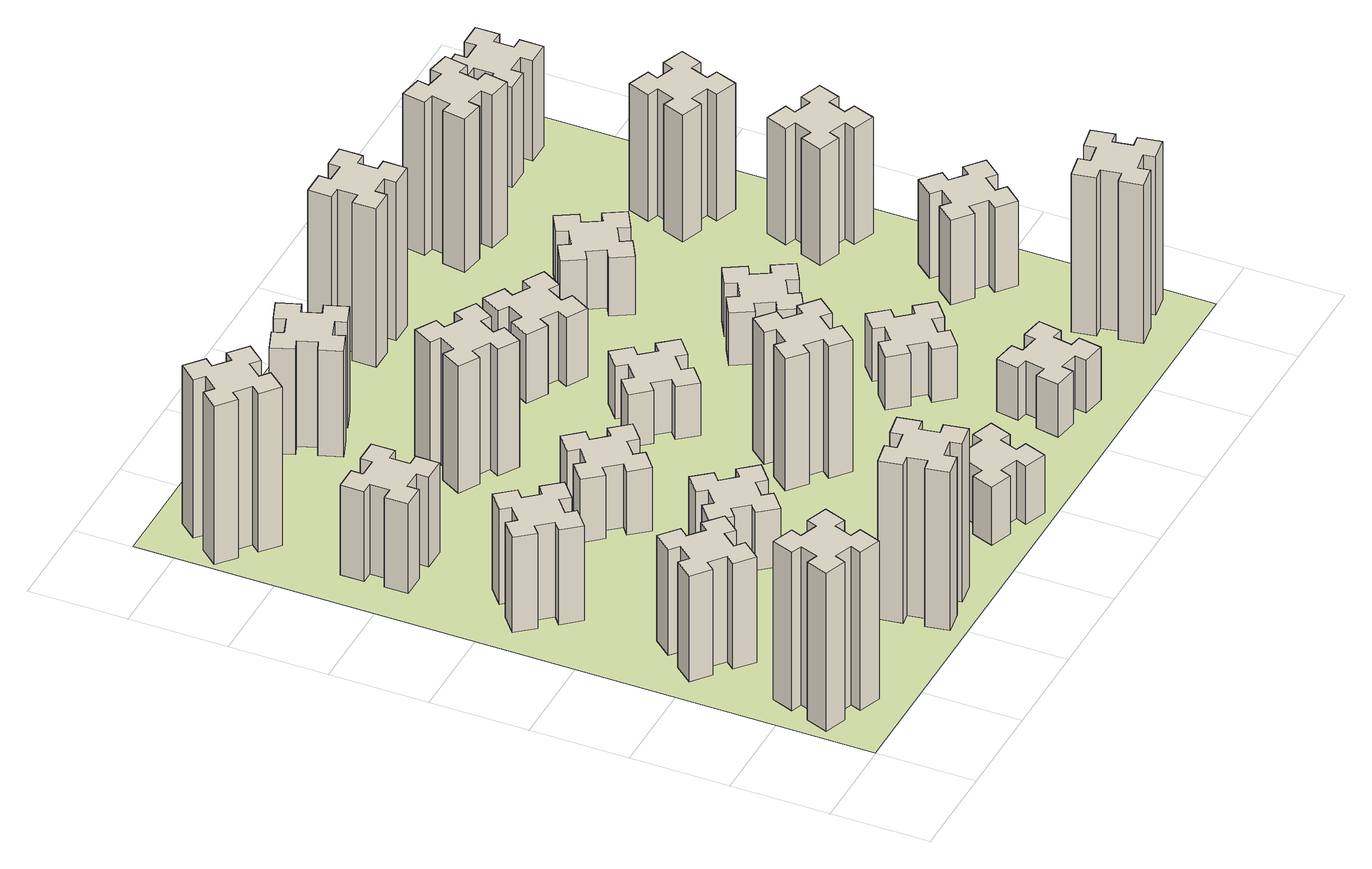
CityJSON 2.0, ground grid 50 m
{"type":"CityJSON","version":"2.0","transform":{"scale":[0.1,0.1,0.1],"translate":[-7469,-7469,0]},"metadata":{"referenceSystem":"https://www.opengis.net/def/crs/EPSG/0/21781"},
"CityObjects":{
"building1":{"type":"Building","attributes":{"class":"1000","function":"1000","usage":"1000","yearOfConstruction":2016,"roofType":"1000","measuredHeight":90,"storeysAboveGround":30,"storeysBelowGround":0},"geometry":[{"type":"Solid","lod":"1","boundaries":[[[[0,1,2,3,4,5,6,7,8,9,10,11,12,13,14,15,16,17,18,19]],[[17,16,20,21]],[[16,15,22,20]],[[15,14,23,22]],[[14,13,24,23]],[[13,12,25,24]],[[12,11,26,25]],[[11,10,27,26]],[[10,9,28,27]],[[9,8,29,28]],[[8,7,30,29]],[[7,6,31,30]],[[6,5,32,31]],[[5,4,33,32]],[[4,3,34,33]],[[3,2,35,34]],[[2,1,36,35]],[[1,0,37,36]],[[0,19,38,37]],[[19,18,39,38]],[[18,17,21,39]],[[24,25,26,27,28,29,30,31,32,33,34,35,36,37,38,39,21,20,22,23]]]]}]},
"building2":{"type":"Building","attributes":{"class":"1000","function":"1000","usage":"1000","yearOfConstruction":2016,"roofType":"1000","measuredHeight":60,"storeysAboveGround":30,"storeysBelowGround":0},"geometry":[{"type":"Solid","lod":"1","boundaries":[[[[40,41,42,43,44,45,46,47,48,49,50,51,52,53,54,55,56,57,58,59]],[[57,56,60,61]],[[56,55,62,60]],[[55,54,63,62]],[[54,53,64,63]],[[53,52,65,64]],[[52,51,66,65]],[[51,50,67,66]],[[50,49,68,67]],[[49,48,69,68]],[[48,47,70,69]],[[47,46,71,70]],[[46,45,72,71]],[[45,44,73,72]],[[44,43,74,73]],[[43,42,75,74]],[[42,41,76,75]],[[41,40,77,76]],[[40,59,78,77]],[[59,58,79,78]],[[58,57,61,79]],[[64,65,66,67,68,69,70,71,72,73,74,75,76,77,78,79,61,60,62,63]]]]}]},
"building3":{"type":"Building","attributes":{"class":"1000","function":"1000","usage":"1000","yearOfConstruction":2016,"roofType":"1000","measuredHeight":54,"storeysAboveGround":30,"storeysBelowGround":0},"geometry":[{"type":"Solid","lod":"1","boundaries":[[[[80,81,82,83,84,85,86,87,88,89,90,91,92,93,94,95,96,97,98,99]],[[97,96,100,101]],[[96,95,102,100]],[[95,94,103,102]],[[94,93,104,103]],[[93,92,105,104]],[[92,91,106,105]],[[91,90,107,106]],[[90,89,108,107]],[[89,88,109,108]],[[88,87,110,109]],[[87,86,111,110]],[[86,85,112,111]],[[85,84,113,112]],[[84,83,114,113]],[[83,82,115,114]],[[82,81,116,115]],[[81,80,117,116]],[[80,99,118,117]],[[99,98,119,118]],[[98,97,101,119]],[[104,105,106,107,108,109,110,111,112,113,114,115,116,117,118,119,101,100,102,103]]]]}]},
"building4":{"type":"Building","attributes":{"class":"1000","function":"1000","usage":"1000","yearOfConstruction":2016,"roofType":"1000","measuredHeight":51,"storeysAboveGround":30,"storeysBelowGround":0},"geometry":[{"type":"Solid","lod":"1","boundaries":[[[[120,121,122,123,124,125,126,127,128,129,130,131,132,133,134,135,136,137,138,139]],[[137,136,140,141]],[[136,135,142,140]],[[135,134,143,142]],[[134,133,144,143]],[[133,132,145,144]],[[132,131,146,145]],[[131,130,147,146]],[[130,129,148,147]],[[129,128,149,148]],[[128,127,150,149]],[[127,126,151,150]],[[126,125,152,151]],[[125,124,153,152]],[[124,123,154,153]],[[123,122,155,154]],[[122,121,156,155]],[[121,120,157,156]],[[120,139,158,157]],[[139,138,159,158]],[[138,137,141,159]],[[144,145,146,147,148,149,150,151,152,153,154,155,156,157,158,159,141,140,142,143]]]]}]},
"building5":{"type":"Building","attributes":{"class":"1000","function":"1000","usage":"1000","yearOfConstruction":2016,"roofType":"1000","measuredHeight":90,"storeysAboveGround":30,"storeysBelowGround":0},"geometry":[{"type":"Solid","lod":"1","boundaries":[[[[160,161,162,163,164,165,166,167,168,169,170,171,172,173,174,175,176,177,178,179]],[[177,176,180,181]],[[176,175,182,180]],[[175,174,183,182]],[[174,173,184,183]],[[173,172,185,184]],[[172,171,186,185]],[[171,170,187,186]],[[170,169,188,187]],[[169,168,189,188]],[[168,167,190,189]],[[167,166,191,190]],[[166,165,192,191]],[[165,164,193,192]],[[164,163,194,193]],[[163,162,195,194]],[[162,161,196,195]],[[161,160,197,196]],[[160,179,198,197]],[[179,178,199,198]],[[178,177,181,199]],[[184,185,186,187,188,189,190,191,192,193,194,195,196,197,198,199,181,180,182,183]]]]}]},
"building6":{"type":"Building","attributes":{"class":"1000","function":"1000","usage":"1000","yearOfConstruction":2016,"roofType":"1000","measuredHeight":90,"storeysAboveGround":30,"storeysBelowGround":0},"geometry":[{"type":"Solid","lod":"1","boundaries":[[[[200,201,202,203,204,205,206,207,208,209,210,211,212,213,214,215,216,217,218,219]],[[217,216,220,221]],[[216,215,222,220]],[[215,214,223,222]],[[214,213,224,223]],[[213,212,225,224]],[[212,211,226,225]],[[211,210,227,226]],[[210,209,228,227]],[[209,208,229,228]],[[208,207,230,229]],[[207,206,231,230]],[[206,205,232,231]],[[205,204,233,232]],[[204,203,234,233]],[[203,202,235,234]],[[202,201,236,235]],[[201,200,237,236]],[[200,219,238,237]],[[219,218,239,238]],[[218,217,221,239]],[[224,225,226,227,228,229,230,231,232,233,234,235,236,237,238,239,221,220,222,223]]]]}]},
"building7":{"type":"Building","attributes":{"class":"1000","function":"1000","usage":"1000","yearOfConstruction":2016,"roofType":"1000","measuredHeight":33,"storeysAboveGround":30,"storeysBelowGround":0},"geometry":[{"type":"Solid","lod":"1","boundaries":[[[[240,241,242,243,244,245,246,247,248,249,250,251,252,253,254,255,256,257,258,259]],[[257,256,260,261]],[[256,255,262,260]],[[255,254,263,262]],[[254,253,264,263]],[[253,252,265,264]],[[252,251,266,265]],[[251,250,267,266]],[[250,249,268,267]],[[249,248,269,268]],[[248,247,270,269]],[[247,246,271,270]],[[246,245,272,271]],[[245,244,273,272]],[[244,243,274,273]],[[243,242,275,274]],[[242,241,276,275]],[[241,240,277,276]],[[240,259,278,277]],[[259,258,279,278]],[[258,257,261,279]],[[264,265,266,267,268,269,270,271,272,273,274,275,276,277,278,279,261,260,262,263]]]]}]},
"building8":{"type":"Building","attributes":{"class":"1000","function":"1000","usage":"1000","yearOfConstruction":2016,"roofType":"1000","measuredHeight":36,"storeysAboveGround":30,"storeysBelowGround":0},"geometry":[{"type":"Solid","lod":"1","boundaries":[[[[280,281,282,283,284,285,286,287,288,289,290,291,292,293,294,295,296,297,298,299]],[[297,296,300,301]],[[296,295,302,300]],[[295,294,303,302]],[[294,293,304,303]],[[293,292,305,304]],[[292,291,306,305]],[[291,290,307,306]],[[290,289,308,307]],[[289,288,309,308]],[[288,287,310,309]],[[287,286,311,310]],[[286,285,312,311]],[[285,284,313,312]],[[284,283,314,313]],[[283,282,315,314]],[[282,281,316,315]],[[281,280,317,316]],[[280,299,318,317]],[[299,298,319,318]],[[298,297,301,319]],[[304,305,306,307,308,309,310,311,312,313,314,315,316,317,318,319,301,300,302,303]]]]}]},
"building9":{"type":"Building","attributes":{"class":"1000","function":"1000","usage":"1000","yearOfConstruction":2016,"roofType":"1000","measuredHeight":33,"storeysAboveGround":30,"storeysBelowGround":0},"geometry":[{"type":"Solid","lod":"1","boundaries":[[[[320,321,322,323,324,325,326,327,328,329,330,331,332,333,334,335,336,337,338,339]],[[337,336,340,341]],[[336,335,342,340]],[[335,334,343,342]],[[334,333,344,343]],[[333,332,345,344]],[[332,331,346,345]],[[331,330,347,346]],[[330,329,348,347]],[[329,328,349,348]],[[328,327,350,349]],[[327,326,351,350]],[[326,325,352,351]],[[325,324,353,352]],[[324,323,354,353]],[[323,322,355,354]],[[322,321,356,355]],[[321,320,357,356]],[[320,339,358,357]],[[339,338,359,358]],[[338,337,341,359]],[[344,345,346,347,348,349,350,351,352,353,354,355,356,357,358,359,341,340,342,343]]]]}]},
"building10":{"type":"Building","attributes":{"class":"1000","function":"1000","usage":"1000","yearOfConstruction":2016,"roofType":"1000","measuredHeight":72,"storeysAboveGround":30,"storeysBelowGround":0},"geometry":[{"type":"Solid","lod":"1","boundaries":[[[[360,361,362,363,364,365,366,367,368,369,370,371,372,373,374,375,376,377,378,379]],[[377,376,380,381]],[[376,375,382,380]],[[375,374,383,382]],[[374,373,384,383]],[[373,372,385,384]],[[372,371,386,385]],[[371,370,387,386]],[[370,369,388,387]],[[369,368,389,388]],[[368,367,390,389]],[[367,366,391,390]],[[366,365,392,391]],[[365,364,393,392]],[[364,363,394,393]],[[363,362,395,394]],[[362,361,396,395]],[[361,360,397,396]],[[360,379,398,397]],[[379,378,399,398]],[[378,377,381,399]],[[384,385,386,387,388,389,390,391,392,393,394,395,396,397,398,399,381,380,382,383]]]]}]},
"building11":{"type":"Building","attributes":{"class":"1000","function":"1000","usage":"1000","yearOfConstruction":2016,"roofType":"1000","measuredHeight":60,"storeysAboveGround":30,"storeysBelowGround":0},"geometry":[{"type":"Solid","lod":"1","boundaries":[[[[400,401,402,403,404,405,406,407,408,409,410,411,412,413,414,415,416,417,418,419]],[[417,416,420,421]],[[416,415,422,420]],[[415,414,423,422]],[[414,413,424,423]],[[413,412,425,424]],[[412,411,426,425]],[[411,410,427,426]],[[410,409,428,427]],[[409,408,429,428]],[[408,407,430,429]],[[407,406,431,430]],[[406,405,432,431]],[[405,404,433,432]],[[404,403,434,433]],[[403,402,435,434]],[[402,401,436,435]],[[401,400,437,436]],[[400,419,438,437]],[[419,418,439,438]],[[418,417,421,439]],[[424,425,426,427,428,429,430,431,432,433,434,435,436,437,438,439,421,420,422,423]]]]}]},
"building12":{"type":"Building","attributes":{"class":"1000","function":"1000","usage":"1000","yearOfConstruction":2016,"roofType":"1000","measuredHeight":75,"storeysAboveGround":30,"storeysBelowGround":0},"geometry":[{"type":"Solid","lod":"1","boundaries":[[[[440,441,442,443,444,445,446,447,448,449,450,451,452,453,454,455,456,457,458,459]],[[457,456,460,461]],[[456,455,462,460]],[[455,454,463,462]],[[454,453,464,463]],[[453,452,465,464]],[[452,451,466,465]],[[451,450,467,466]],[[450,449,468,467]],[[449,448,469,468]],[[448,447,470,469]],[[447,446,471,470]],[[446,445,472,471]],[[445,444,473,472]],[[444,443,474,473]],[[443,442,475,474]],[[442,441,476,475]],[[441,440,477,476]],[[440,459,478,477]],[[459,458,479,478]],[[458,457,461,479]],[[464,465,466,467,468,469,470,471,472,473,474,475,476,477,478,479,461,460,462,463]]]]}]},
"building13":{"type":"Building","attributes":{"class":"1000","function":"1000","usage":"1000","yearOfConstruction":2016,"roofType":"1000","measuredHeight":30,"storeysAboveGround":30,"storeysBelowGround":0},"geometry":[{"type":"Solid","lod":"1","boundaries":[[[[480,481,482,483,484,485,486,487,488,489,490,491,492,493,494,495,496,497,498,499]],[[497,496,500,501]],[[496,495,502,500]],[[495,494,503,502]],[[494,493,504,503]],[[493,492,505,504]],[[492,491,506,505]],[[491,490,507,506]],[[490,489,508,507]],[[489,488,509,508]],[[488,487,510,509]],[[487,486,511,510]],[[486,485,512,511]],[[485,484,513,512]],[[484,483,514,513]],[[483,482,515,514]],[[482,481,516,515]],[[481,480,517,516]],[[480,499,518,517]],[[499,498,519,518]],[[498,497,501,519]],[[504,505,506,507,508,509,510,511,512,513,514,515,516,517,518,519,501,500,502,503]]]]}]},
"building14":{"type":"Building","attributes":{"class":"1000","function":"1000","usage":"1000","yearOfConstruction":2016,"roofType":"1000","measuredHeight":39,"storeysAboveGround":30,"storeysBelowGround":0},"geometry":[{"type":"Solid","lod":"1","boundaries":[[[[520,521,522,523,524,525,526,527,528,529,530,531,532,533,534,535,536,537,538,539]],[[537,536,540,541]],[[536,535,542,540]],[[535,534,543,542]],[[534,533,544,543]],[[533,532,545,544]],[[532,531,546,545]],[[531,530,547,546]],[[530,529,548,547]],[[529,528,549,548]],[[528,527,550,549]],[[527,526,551,550]],[[526,525,552,551]],[[525,524,553,552]],[[524,523,554,553]],[[523,522,555,554]],[[522,521,556,555]],[[521,520,557,556]],[[520,539,558,557]],[[539,538,559,558]],[[538,537,541,559]],[[544,545,546,547,548,549,550,551,552,553,554,555,556,557,558,559,541,540,542,543]]]]}]},
"building15":{"type":"Building","attributes":{"class":"1000","function":"1000","usage":"1000","yearOfConstruction":2016,"roofType":"1000","measuredHeight":30,"storeysAboveGround":30,"storeysBelowGround":0},"geometry":[{"type":"Solid","lod":"1","boundaries":[[[[560,561,562,563,564,565,566,567,568,569,570,571,572,573,574,575,576,577,578,579]],[[577,576,580,581]],[[576,575,582,580]],[[575,574,583,582]],[[574,573,584,583]],[[573,572,585,584]],[[572,571,586,585]],[[571,570,587,586]],[[570,569,588,587]],[[569,568,589,588]],[[568,567,590,589]],[[567,566,591,590]],[[566,565,592,591]],[[565,564,593,592]],[[564,563,594,593]],[[563,562,595,594]],[[562,561,596,595]],[[561,560,597,596]],[[560,579,598,597]],[[579,578,599,598]],[[578,577,581,599]],[[584,585,586,587,588,589,590,591,592,593,594,595,596,597,598,599,581,580,582,583]]]]}]},
"building16":{"type":"Building","attributes":{"class":"1000","function":"1000","usage":"1000","yearOfConstruction":2016,"roofType":"1000","measuredHeight":90,"storeysAboveGround":30,"storeysBelowGround":0},"geometry":[{"type":"Solid","lod":"1","boundaries":[[[[600,601,602,603,604,605,606,607,608,609,610,611,612,613,614,615,616,617,618,619]],[[617,616,620,621]],[[616,615,622,620]],[[615,614,623,622]],[[614,613,624,623]],[[613,612,625,624]],[[612,611,626,625]],[[611,610,627,626]],[[610,609,628,627]],[[609,608,629,628]],[[608,607,630,629]],[[607,606,631,630]],[[606,605,632,631]],[[605,604,633,632]],[[604,603,634,633]],[[603,602,635,634]],[[602,601,636,635]],[[601,600,637,636]],[[600,619,638,637]],[[619,618,639,638]],[[618,617,621,639]],[[624,625,626,627,628,629,630,631,632,633,634,635,636,637,638,639,621,620,622,623]]]]}]},
"building17":{"type":"Building","attributes":{"class":"1000","function":"1000","usage":"1000","yearOfConstruction":2016,"roofType":"1000","measuredHeight":30,"storeysAboveGround":30,"storeysBelowGround":0},"geometry":[{"type":"Solid","lod":"1","boundaries":[[[[640,641,642,643,644,645,646,647,648,649,650,651,652,653,654,655,656,657,658,659]],[[657,656,660,661]],[[656,655,662,660]],[[655,654,663,662]],[[654,653,664,663]],[[653,652,665,664]],[[652,651,666,665]],[[651,650,667,666]],[[650,649,668,667]],[[649,648,669,668]],[[648,647,670,669]],[[647,646,671,670]],[[646,645,672,671]],[[645,644,673,672]],[[644,643,674,673]],[[643,642,675,674]],[[642,641,676,675]],[[641,640,677,676]],[[640,659,678,677]],[[659,658,679,678]],[[658,657,661,679]],[[664,665,666,667,668,669,670,671,672,673,674,675,676,677,678,679,661,660,662,663]]]]}]},
"building18":{"type":"Building","attributes":{"class":"1000","function":"1000","usage":"1000","yearOfConstruction":2016,"roofType":"1000","measuredHeight":30,"storeysAboveGround":30,"storeysBelowGround":0},"geometry":[{"type":"Solid","lod":"1","boundaries":[[[[680,681,682,683,684,685,686,687,688,689,690,691,692,693,694,695,696,697,698,699]],[[697,696,700,701]],[[696,695,702,700]],[[695,694,703,702]],[[694,693,704,703]],[[693,692,705,704]],[[692,691,706,705]],[[691,690,707,706]],[[690,689,708,707]],[[689,688,709,708]],[[688,687,710,709]],[[687,686,711,710]],[[686,685,712,711]],[[685,684,713,712]],[[684,683,714,713]],[[683,682,715,714]],[[682,681,716,715]],[[681,680,717,716]],[[680,699,718,717]],[[699,698,719,718]],[[698,697,701,719]],[[704,705,706,707,708,709,710,711,712,713,714,715,716,717,718,719,701,700,702,703]]]]}]},
"building19":{"type":"Building","attributes":{"class":"1000","function":"1000","usage":"1000","yearOfConstruction":2016,"roofType":"1000","measuredHeight":33,"storeysAboveGround":30,"storeysBelowGround":0},"geometry":[{"type":"Solid","lod":"1","boundaries":[[[[720,721,722,723,724,725,726,727,728,729,730,731,732,733,734,735,736,737,738,739]],[[737,736,740,741]],[[736,735,742,740]],[[735,734,743,742]],[[734,733,744,743]],[[733,732,745,744]],[[732,731,746,745]],[[731,730,747,746]],[[730,729,748,747]],[[729,728,749,748]],[[728,727,750,749]],[[727,726,751,750]],[[726,725,752,751]],[[725,724,753,752]],[[724,723,754,753]],[[723,722,755,754]],[[722,721,756,755]],[[721,720,757,756]],[[720,739,758,757]],[[739,738,759,758]],[[738,737,741,759]],[[744,745,746,747,748,749,750,751,752,753,754,755,756,757,758,759,741,740,742,743]]]]}]},
"building20":{"type":"Building","attributes":{"class":"1000","function":"1000","usage":"1000","yearOfConstruction":2016,"roofType":"1000","measuredHeight":90,"storeysAboveGround":30,"storeysBelowGround":0},"geometry":[{"type":"Solid","lod":"1","boundaries":[[[[760,761,762,763,764,765,766,767,768,769,770,771,772,773,774,775,776,777,778,779]],[[777,776,780,781]],[[776,775,782,780]],[[775,774,783,782]],[[774,773,784,783]],[[773,772,785,784]],[[772,771,786,785]],[[771,770,787,786]],[[770,769,788,787]],[[769,768,789,788]],[[768,767,790,789]],[[767,766,791,790]],[[766,765,792,791]],[[765,764,793,792]],[[764,763,794,793]],[[763,762,795,794]],[[762,761,796,795]],[[761,760,797,796]],[[760,779,798,797]],[[779,778,799,798]],[[778,777,781,799]],[[784,785,786,787,788,789,790,791,792,793,794,795,796,797,798,799,781,780,782,783]]]]}]},
"building21":{"type":"Building","attributes":{"class":"1000","function":"1000","usage":"1000","yearOfConstruction":2016,"roofType":"1000","measuredHeight":87,"storeysAboveGround":30,"storeysBelowGround":0},"geometry":[{"type":"Solid","lod":"1","boundaries":[[[[800,801,802,803,804,805,806,807,808,809,810,811,812,813,814,815,816,817,818,819]],[[817,816,820,821]],[[816,815,822,820]],[[815,814,823,822]],[[814,813,824,823]],[[813,812,825,824]],[[812,811,826,825]],[[811,810,827,826]],[[810,809,828,827]],[[809,808,829,828]],[[808,807,830,829]],[[807,806,831,830]],[[806,805,832,831]],[[805,804,833,832]],[[804,803,834,833]],[[803,802,835,834]],[[802,801,836,835]],[[801,800,837,836]],[[800,819,838,837]],[[819,818,839,838]],[[818,817,821,839]],[[824,825,826,827,828,829,830,831,832,833,834,835,836,837,838,839,821,820,822,823]]]]}]},
"building22":{"type":"Building","attributes":{"class":"1000","function":"1000","usage":"1000","yearOfConstruction":2016,"roofType":"1000","measuredHeight":48,"storeysAboveGround":30,"storeysBelowGround":0},"geometry":[{"type":"Solid","lod":"1","boundaries":[[[[840,841,842,843,844,845,846,847,848,849,850,851,852,853,854,855,856,857,858,859]],[[857,856,860,861]],[[856,855,862,860]],[[855,854,863,862]],[[854,853,864,863]],[[853,852,865,864]],[[852,851,866,865]],[[851,850,867,866]],[[850,849,868,867]],[[849,848,869,868]],[[848,847,870,869]],[[847,846,871,870]],[[846,845,872,871]],[[845,844,873,872]],[[844,843,874,873]],[[843,842,875,874]],[[842,841,876,875]],[[841,840,877,876]],[[840,859,878,877]],[[859,858,879,878]],[[858,857,861,879]],[[864,865,866,867,868,869,870,871,872,873,874,875,876,877,878,879,861,860,862,863]]]]}]},
"building23":{"type":"Building","attributes":{"class":"1000","function":"1000","usage":"1000","yearOfConstruction":2016,"roofType":"1000","measuredHeight":66,"storeysAboveGround":30,"storeysBelowGround":0},"geometry":[{"type":"Solid","lod":"1","boundaries":[[[[880,881,882,883,884,885,886,887,888,889,890,891,892,893,894,895,896,897,898,899]],[[897,896,900,901]],[[896,895,902,900]],[[895,894,903,902]],[[894,893,904,903]],[[893,892,905,904]],[[892,891,906,905]],[[891,890,907,906]],[[890,889,908,907]],[[889,888,909,908]],[[888,887,910,909]],[[887,886,911,910]],[[886,885,912,911]],[[885,884,913,912]],[[884,883,914,913]],[[883,882,915,914]],[[882,881,916,915]],[[881,880,917,916]],[[880,899,918,917]],[[899,898,919,918]],[[898,897,901,919]],[[904,905,906,907,908,909,910,911,912,913,914,915,916,917,918,919,901,900,902,903]]]]}]},
"building24":{"type":"Building","attributes":{"class":"1000","function":"1000","usage":"1000","yearOfConstruction":2016,"roofType":"1000","measuredHeight":72,"storeysAboveGround":30,"storeysBelowGround":0},"geometry":[{"type":"Solid","lod":"1","boundaries":[[[[920,921,922,923,924,925,926,927,928,929,930,931,932,933,934,935,936,937,938,939]],[[937,936,940,941]],[[936,935,942,940]],[[935,934,943,942]],[[934,933,944,943]],[[933,932,945,944]],[[932,931,946,945]],[[931,930,947,946]],[[930,929,948,947]],[[929,928,949,948]],[[928,927,950,949]],[[927,926,951,950]],[[926,925,952,951]],[[925,924,953,952]],[[924,923,954,953]],[[923,922,955,954]],[[922,921,956,955]],[[921,920,957,956]],[[920,939,958,957]],[[939,938,959,958]],[[938,937,941,959]],[[944,945,946,947,948,949,950,951,952,953,954,955,956,957,958,959,941,940,942,943]]]]}]},
"building25":{"type":"Building","attributes":{"class":"1000","function":"1000","usage":"1000","yearOfConstruction":2016,"roofType":"1000","measuredHeight":57,"storeysAboveGround":30,"storeysBelowGround":0},"geometry":[{"type":"Solid","lod":"1","boundaries":[[[[960,961,962,963,964,965,966,967,968,969,970,971,972,973,974,975,976,977,978,979]],[[977,976,980,981]],[[976,975,982,980]],[[975,974,983,982]],[[974,973,984,983]],[[973,972,985,984]],[[972,971,986,985]],[[971,970,987,986]],[[970,969,988,987]],[[969,968,989,988]],[[968,967,990,989]],[[967,966,991,990]],[[966,965,992,991]],[[965,964,993,992]],[[964,963,994,993]],[[963,962,995,994]],[[962,961,996,995]],[[961,960,997,996]],[[960,979,998,997]],[[979,978,999,998]],[[978,977,981,999]],[[984,985,986,987,988,989,990,991,992,993,994,995,996,997,998,999,981,980,982,983]]]]}]},
"landuse1":{"type":"LandUse","attributes":{"name":"plot1","function":"1010"},"geometry":[{"type":"MultiSurface","lod":"1","boundaries":[[[1000,1001,1002,1003]]]}]}
},
"vertices":[
[189,460,0],[155,366,0],[99,387,0],[57,274,0],[170,233,0],[191,289,0],[285,255,0],[264,199,0],[377,157,0],[418,270,0],[362,291,0],[396,385,0],[452,364,0],[493,477,0],[380,518,0],[360,462,0],[266,496,0],[287,552,0],[174,593,0],[133,480,0],[266,496,900],[287,552,900],[360,462,900],[380,518,900],[493,477,900],[452,364,900],[396,385,900],[362,291,900],[418,270,900],[377,157,900],[264,199,900],[285,255,900],[191,289,900],[170,233,900],[57,274,900],[99,387,900],[155,366,900],[189,460,900],[133,480,900],[174,593,900],
[484,1067,0],[408,1132,0],[446,1178,0],[354,1255,0],[277,1163,0],[323,1124,0],[259,1048,0],[213,1086,0],[136,994,0],[228,917,0],[266,963,0],[343,899,0],[304,853,0],[396,776,0],[473,868,0],[427,906,0],[492,983,0],[538,944,0],[615,1036,0],[523,1113,0],[492,983,600],[538,944,600],[427,906,600],[473,868,600],[396,776,600],[304,853,600],[343,899,600],[266,963,600],[228,917,600],[136,994,600],[213,1086,600],[259,1048,600],[323,1124,600],[277,1163,600],[354,1255,600],[446,1178,600],[408,1132,600],[484,1067,600],[523,1113,600],[615,1036,600],
[492,1888,0],[427,1964,0],[473,2003,0],[396,2095,0],[304,2018,0],[343,1972,0],[266,1907,0],[228,1953,0],[136,1876,0],[213,1784,0],[259,1823,0],[323,1746,0],[277,1708,0],[354,1616,0],[446,1693,0],[408,1739,0],[484,1803,0],[523,1757,0],[615,1834,0],[538,1926,0],[484,1803,540],[523,1757,540],[408,1739,540],[446,1693,540],[354,1616,540],[277,1708,540],[323,1746,540],[259,1823,540],[213,1784,540],[136,1876,540],[228,1953,540],[266,1907,540],[343,1972,540],[304,2018,540],[396,2095,540],[473,2003,540],[427,1964,540],[492,1888,540],[538,1926,540],[615,1834,540],
[485,2545,0],[485,2645,0],[545,2645,0],[545,2765,0],[425,2765,0],[425,2705,0],[325,2705,0],[325,2765,0],[205,2765,0],[205,2645,0],[265,2645,0],[265,2545,0],[205,2545,0],[205,2425,0],[325,2425,0],[325,2485,0],[425,2485,0],[425,2425,0],[545,2425,0],[545,2545,0],[425,2485,510],[425,2425,510],[325,2485,510],[325,2425,510],[205,2425,510],[205,2545,510],[265,2545,510],[265,2645,510],[205,2645,510],[205,2765,510],[325,2765,510],[325,2705,510],[425,2705,510],[425,2765,510],[545,2765,510],[545,2645,510],[485,2645,510],[485,2545,510],[545,2545,510],[545,2425,510],
[1085,158,0],[1184,176,0],[1194,117,0],[1312,137,0],[1291,256,0],[1232,245,0],[1215,344,0],[1274,354,0],[1253,472,0],[1135,451,0],[1145,392,0],[1047,375,0],[1037,434,0],[918,413,0],[939,295,0],[998,305,0],[1016,207,0],[957,197,0],[977,78,0],[1096,99,0],[1016,207,900],[957,197,900],[998,305,900],[939,295,900],[918,413,900],[1037,434,900],[1047,375,900],[1145,392,900],[1135,451,900],[1253,472,900],[1274,354,900],[1215,344,900],[1232,245,900],[1291,256,900],[1312,137,900],[1194,117,900],[1184,176,900],[1085,158,900],[1096,99,900],[977,78,900],
[384,3387,0],[308,3452,0],[346,3498,0],[254,3575,0],[177,3483,0],[223,3444,0],[159,3368,0],[113,3406,0],[36,3314,0],[128,3237,0],[166,3283,0],[243,3219,0],[204,3173,0],[296,3096,0],[373,3188,0],[327,3226,0],[392,3303,0],[438,3264,0],[515,3356,0],[423,3433,0],[392,3303,900],[438,3264,900],[327,3226,900],[373,3188,900],[296,3096,900],[204,3173,900],[243,3219,900],[166,3283,900],[128,3237,900],[36,3314,900],[113,3406,900],[159,3368,900],[223,3444,900],[177,3483,900],[254,3575,900],[346,3498,900],[308,3452,900],[384,3387,900],[423,3433,900],[515,3356,900],
[1083,1332,0],[1006,1267,0],[968,1313,0],[876,1236,0],[953,1144,0],[999,1183,0],[1063,1106,0],[1017,1068,0],[1094,976,0],[1186,1053,0],[1148,1099,0],[1224,1163,0],[1263,1117,0],[1355,1194,0],[1278,1286,0],[1232,1248,0],[1167,1324,0],[1213,1363,0],[1136,1455,0],[1044,1378,0],[1167,1324,330],[1213,1363,330],[1232,1248,330],[1278,1286,330],[1355,1194,330],[1263,1117,330],[1224,1163,330],[1148,1099,330],[1186,1053,330],[1094,976,330],[1017,1068,330],[1063,1106,330],[999,1183,330],[953,1144,330],[876,1236,330],[968,1313,330],[1006,1267,330],[1083,1332,330],[1044,1378,330],[1136,1455,330],
[1083,1972,0],[1006,1907,0],[968,1953,0],[876,1876,0],[953,1784,0],[999,1823,0],[1063,1746,0],[1017,1708,0],[1094,1616,0],[1186,1693,0],[1148,1739,0],[1224,1803,0],[1263,1757,0],[1355,1834,0],[1278,1926,0],[1232,1888,0],[1167,1964,0],[1213,2003,0],[1136,2095,0],[1044,2018,0],[1167,1964,360],[1213,2003,360],[1232,1888,360],[1278,1926,360],[1355,1834,360],[1263,1757,360],[1224,1803,360],[1148,1739,360],[1186,1693,360],[1094,1616,360],[1017,1708,360],[1063,1746,360],[999,1823,360],[953,1784,360],[876,1876,360],[968,1953,360],[1006,1907,360],[1083,1972,360],[1044,2018,360],[1136,2095,360],
[1769,360,0],[1735,266,0],[1679,287,0],[1637,174,0],[1750,133,0],[1771,189,0],[1865,155,0],[1844,99,0],[1957,57,0],[1998,170,0],[1942,191,0],[1976,285,0],[2032,264,0],[2073,377,0],[1960,418,0],[1940,362,0],[1846,396,0],[1867,452,0],[1754,493,0],[1713,380,0],[1846,396,330],[1867,452,330],[1940,362,330],[1960,418,330],[2073,377,330],[2032,264,330],[1976,285,330],[1942,191,330],[1998,170,330],[1957,57,330],[1844,99,330],[1865,155,330],[1771,189,330],[1750,133,330],[1637,174,330],[1679,287,330],[1735,266,330],[1769,360,330],[1713,380,330],[1754,493,330],
[1314,2666,0],[1227,2716,0],[1257,2768,0],[1153,2828,0],[1093,2724,0],[1145,2694,0],[1095,2607,0],[1043,2637,0],[983,2533,0],[1087,2473,0],[1117,2525,0],[1204,2475,0],[1174,2423,0],[1278,2363,0],[1338,2467,0],[1286,2497,0],[1336,2584,0],[1388,2554,0],[1448,2658,0],[1344,2718,0],[1336,2584,720],[1388,2554,720],[1286,2497,720],[1338,2467,720],[1278,2363,720],[1174,2423,720],[1204,2475,720],[1117,2525,720],[1087,2473,720],[983,2533,720],[1043,2637,720],[1095,2607,720],[1145,2694,720],[1093,2724,720],[1153,2828,720],[1257,2768,720],[1227,2716,720],[1314,2666,720],[1344,2718,720],[1448,2658,720],
[1125,3456,0],[1031,3422,0],[1010,3478,0],[897,3437,0],[939,3324,0],[995,3345,0],[1029,3251,0],[973,3230,0],[1014,3117,0],[1127,3159,0],[1106,3215,0],[1200,3249,0],[1220,3193,0],[1333,3234,0],[1292,3347,0],[1236,3326,0],[1202,3420,0],[1258,3440,0],[1217,3553,0],[1104,3512,0],[1202,3420,600],[1258,3440,600],[1236,3326,600],[1292,3347,600],[1333,3234,600],[1220,3193,600],[1200,3249,600],[1106,3215,600],[1127,3159,600],[1014,3117,600],[973,3230,600],[1029,3251,600],[995,3345,600],[939,3324,600],[897,3437,600],[1010,3478,600],[1031,3422,600],[1125,3456,600],[1104,3512,600],[1217,3553,600],
[1803,1324,0],[1739,1248,0],[1693,1286,0],[1616,1194,0],[1708,1117,0],[1746,1163,0],[1823,1099,0],[1784,1053,0],[1876,976,0],[1953,1068,0],[1907,1106,0],[1972,1183,0],[2018,1144,0],[2095,1236,0],[2003,1313,0],[1964,1267,0],[1888,1332,0],[1926,1378,0],[1834,1455,0],[1757,1363,0],[1888,1332,750],[1926,1378,750],[1964,1267,750],[2003,1313,750],[2095,1236,750],[2018,1144,750],[1972,1183,750],[1907,1106,750],[1953,1068,750],[1876,976,750],[1784,1053,750],[1823,1099,750],[1746,1163,750],[1708,1117,750],[1616,1194,750],[1693,1286,750],[1739,1248,750],[1803,1324,750],[1757,1363,750],[1834,1455,750],
[1972,1988,0],[1907,2064,0],[1953,2103,0],[1876,2195,0],[1784,2118,0],[1823,2072,0],[1746,2007,0],[1708,2053,0],[1616,1976,0],[1693,1884,0],[1739,1923,0],[1803,1846,0],[1757,1808,0],[1834,1716,0],[1926,1793,0],[1888,1839,0],[1964,1903,0],[2003,1857,0],[2095,1934,0],[2018,2026,0],[1964,1903,300],[2003,1857,300],[1888,1839,300],[1926,1793,300],[1834,1716,300],[1757,1808,300],[1803,1846,300],[1739,1923,300],[1693,1884,300],[1616,1976,300],[1708,2053,300],[1746,2007,300],[1823,2072,300],[1784,2118,300],[1876,2195,300],[1953,2103,300],[1907,2064,300],[1972,1988,300],[2018,2026,300],[2095,1934,300],
[2026,2497,0],[2076,2584,0],[2128,2554,0],[2188,2658,0],[2084,2718,0],[2054,2666,0],[1967,2716,0],[1997,2768,0],[1893,2828,0],[1833,2724,0],[1885,2694,0],[1835,2607,0],[1783,2637,0],[1723,2533,0],[1827,2473,0],[1857,2525,0],[1944,2475,0],[1914,2423,0],[2018,2363,0],[2078,2467,0],[1944,2475,390],[1914,2423,390],[1857,2525,390],[1827,2473,390],[1723,2533,390],[1783,2637,390],[1835,2607,390],[1885,2694,390],[1833,2724,390],[1893,2828,390],[1997,2768,390],[1967,2716,390],[2054,2666,390],[2084,2718,390],[2188,2658,390],[2128,2554,390],[2076,2584,390],[2026,2497,390],[2078,2467,390],[2018,2363,390],
[2596,444,0],[2578,345,0],[2519,356,0],[2498,237,0],[2617,217,0],[2627,276,0],[2725,258,0],[2715,199,0],[2833,178,0],[2854,297,0],[2795,307,0],[2812,405,0],[2871,395,0],[2892,513,0],[2774,534,0],[2764,475,0],[2665,492,0],[2676,551,0],[2557,572,0],[2537,454,0],[2665,492,300],[2676,551,300],[2764,475,300],[2774,534,300],[2892,513,300],[2871,395,300],[2812,405,300],[2795,307,300],[2854,297,300],[2833,178,300],[2715,199,300],[2725,258,300],[2627,276,300],[2617,217,300],[2498,237,300],[2519,356,300],[2578,345,300],[2596,444,300],[2537,454,300],[2557,572,300],
[1965,3385,0],[1965,3485,0],[2025,3485,0],[2025,3605,0],[1905,3605,0],[1905,3545,0],[1805,3545,0],[1805,3605,0],[1685,3605,0],[1685,3485,0],[1745,3485,0],[1745,3385,0],[1685,3385,0],[1685,3265,0],[1805,3265,0],[1805,3325,0],[1905,3325,0],[1905,3265,0],[2025,3265,0],[2025,3385,0],[1905,3325,900],[1905,3265,900],[1805,3325,900],[1805,3265,900],[1685,3265,900],[1685,3385,900],[1745,3385,900],[1745,3485,900],[1685,3485,900],[1685,3605,900],[1805,3605,900],[1805,3545,900],[1905,3545,900],[1905,3605,900],[2025,3605,900],[2025,3485,900],[1965,3485,900],[1965,3385,900],[2025,3385,900],[2025,3265,900],
[2563,1132,0],[2486,1067,0],[2448,1113,0],[2356,1036,0],[2433,944,0],[2479,983,0],[2543,906,0],[2497,868,0],[2574,776,0],[2666,853,0],[2628,899,0],[2704,963,0],[2743,917,0],[2835,994,0],[2758,1086,0],[2712,1048,0],[2647,1124,0],[2693,1163,0],[2616,1255,0],[2524,1178,0],[2647,1124,300],[2693,1163,300],[2712,1048,300],[2758,1086,300],[2835,994,300],[2743,917,300],[2704,963,300],[2628,899,300],[2666,853,300],[2574,776,300],[2497,868,300],[2543,906,300],[2479,983,300],[2433,944,300],[2356,1036,300],[2448,1113,300],[2486,1067,300],[2563,1132,300],[2524,1178,300],[2616,1255,300],
[2475,1744,0],[2525,1657,0],[2473,1627,0],[2533,1523,0],[2637,1583,0],[2607,1635,0],[2694,1685,0],[2724,1633,0],[2828,1693,0],[2768,1797,0],[2716,1767,0],[2666,1854,0],[2718,1884,0],[2658,1988,0],[2554,1928,0],[2584,1876,0],[2497,1826,0],[2467,1878,0],[2363,1818,0],[2423,1714,0],[2497,1826,300],[2467,1878,300],[2584,1876,300],[2554,1928,300],[2658,1988,300],[2718,1884,300],[2666,1854,300],[2716,1767,300],[2768,1797,300],[2828,1693,300],[2724,1633,300],[2694,1685,300],[2607,1635,300],[2637,1583,300],[2533,1523,300],[2473,1627,300],[2525,1657,300],[2475,1744,300],[2423,1714,300],[2363,1818,300],
[2475,2584,0],[2525,2497,0],[2473,2467,0],[2533,2363,0],[2637,2423,0],[2607,2475,0],[2694,2525,0],[2724,2473,0],[2828,2533,0],[2768,2637,0],[2716,2607,0],[2666,2694,0],[2718,2724,0],[2658,2828,0],[2554,2768,0],[2584,2716,0],[2497,2666,0],[2467,2718,0],[2363,2658,0],[2423,2554,0],[2497,2666,330],[2467,2718,330],[2584,2716,330],[2554,2768,330],[2658,2828,330],[2718,2724,330],[2666,2694,330],[2716,2607,330],[2768,2637,330],[2828,2533,330],[2724,2473,330],[2694,2525,330],[2607,2475,330],[2637,2423,330],[2533,2363,330],[2473,2467,330],[2525,2497,330],[2475,2584,330],[2423,2554,330],[2363,2658,330],
[3465,492,0],[3367,475,0],[3357,534,0],[3238,513,0],[3259,395,0],[3318,405,0],[3336,307,0],[3277,297,0],[3297,178,0],[3416,199,0],[3405,258,0],[3504,276,0],[3514,217,0],[3632,237,0],[3611,356,0],[3552,345,0],[3535,444,0],[3594,454,0],[3573,572,0],[3455,551,0],[3535,444,900],[3594,454,900],[3552,345,900],[3611,356,900],[3632,237,900],[3514,217,900],[3504,276,900],[3405,258,900],[3416,199,900],[3297,178,900],[3277,297,900],[3336,307,900],[3318,405,900],[3259,395,900],[3238,513,900],[3357,534,900],[3367,475,900],[3465,492,900],[3455,551,900],[3573,572,900],
[2596,3404,0],[2578,3305,0],[2519,3316,0],[2498,3197,0],[2617,3177,0],[2627,3236,0],[2725,3218,0],[2715,3159,0],[2833,3138,0],[2854,3257,0],[2795,3267,0],[2812,3365,0],[2871,3355,0],[2892,3473,0],[2774,3494,0],[2764,3435,0],[2665,3452,0],[2676,3511,0],[2557,3532,0],[2537,3414,0],[2665,3452,870],[2676,3511,870],[2764,3435,870],[2774,3494,870],[2892,3473,870],[2871,3355,870],[2812,3365,870],[2795,3267,870],[2854,3257,870],[2833,3138,870],[2715,3159,870],[2725,3218,870],[2627,3236,870],[2617,3177,870],[2498,3197,870],[2519,3316,870],[2578,3305,870],[2596,3404,870],[2537,3414,870],[2557,3532,870],
[3487,1006,0],[3552,1083,0],[3598,1044,0],[3675,1136,0],[3583,1213,0],[3544,1167,0],[3468,1232,0],[3506,1278,0],[3414,1355,0],[3337,1263,0],[3383,1224,0],[3319,1148,0],[3273,1186,0],[3196,1094,0],[3288,1017,0],[3326,1063,0],[3403,999,0],[3364,953,0],[3456,876,0],[3533,968,0],[3403,999,480],[3364,953,480],[3326,1063,480],[3288,1017,480],[3196,1094,480],[3273,1186,480],[3319,1148,480],[3383,1224,480],[3337,1263,480],[3414,1355,480],[3506,1278,480],[3468,1232,480],[3544,1167,480],[3583,1213,480],[3675,1136,480],[3598,1044,480],[3552,1083,480],[3487,1006,480],[3533,968,480],[3456,876,480],
[3520,1942,0],[3426,1976,0],[3447,2032,0],[3334,2073,0],[3293,1960,0],[3349,1940,0],[3315,1846,0],[3259,1867,0],[3217,1754,0],[3330,1713,0],[3351,1769,0],[3445,1735,0],[3424,1679,0],[3537,1637,0],[3578,1750,0],[3522,1771,0],[3556,1865,0],[3612,1844,0],[3653,1957,0],[3540,1998,0],[3556,1865,660],[3612,1844,660],[3522,1771,660],[3578,1750,660],[3537,1637,660],[3424,1679,660],[3445,1735,660],[3351,1769,660],[3330,1713,660],[3217,1754,660],[3259,1867,660],[3315,1846,660],[3349,1940,660],[3293,1960,660],[3334,2073,660],[3447,2032,660],[3426,1976,660],[3520,1942,660],[3540,1998,660],[3653,1957,660],
[3420,2582,0],[3326,2616,0],[3347,2672,0],[3234,2713,0],[3193,2600,0],[3249,2580,0],[3215,2486,0],[3159,2507,0],[3117,2394,0],[3230,2353,0],[3251,2409,0],[3345,2375,0],[3324,2319,0],[3437,2277,0],[3478,2390,0],[3422,2411,0],[3456,2505,0],[3512,2484,0],[3553,2597,0],[3440,2638,0],[3456,2505,720],[3512,2484,720],[3422,2411,720],[3478,2390,720],[3437,2277,720],[3324,2319,720],[3345,2375,720],[3251,2409,720],[3230,2353,720],[3117,2394,720],[3159,2507,720],[3215,2486,720],[3249,2580,720],[3193,2600,720],[3234,2713,720],[3347,2672,720],[3326,2616,720],[3420,2582,720],[3440,2638,720],[3553,2597,720],
[3285,3325,0],[3385,3325,0],[3385,3265,0],[3505,3265,0],[3505,3385,0],[3445,3385,0],[3445,3485,0],[3505,3485,0],[3505,3605,0],[3385,3605,0],[3385,3545,0],[3285,3545,0],[3285,3605,0],[3165,3605,0],[3165,3485,0],[3225,3485,0],[3225,3385,0],[3165,3385,0],[3165,3265,0],[3285,3265,0],[3225,3385,570],[3165,3385,570],[3225,3485,570],[3165,3485,570],[3165,3605,570],[3285,3605,570],[3285,3545,570],[3385,3545,570],[3385,3605,570],[3505,3605,570],[3505,3485,570],[3445,3485,570],[3445,3385,570],[3505,3385,570],[3505,3265,570],[3385,3265,570],[3385,3325,570],[3285,3325,570],[3285,3265,570],[3165,3265,570],
[5,3705,0],[3705,3705,0],[3705,5,0],[5,5,0]
]}
